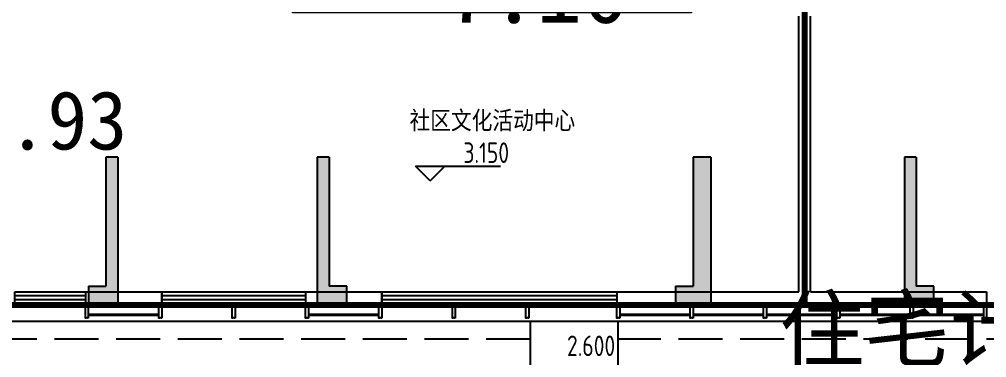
# Model space of a CAD drawing. Extents: x 512858 to 514372, y -232486 to -231710.
# Drawn here: x 513185.75 to 513202.23, y -231868.03 to -231862.26 of the extents above; entities that cross this region are included whole.
import ezdxf

# ---------------------------------------------------------------- set-up
doc = ezdxf.new("R2010")
doc.units = 0
doc.header["$LTSCALE"] = 1000
doc.linetypes.add('DASH', pattern=[0.35, 0.25, -0.1])
doc.layers.get('0').update_dxf_attribs({"color": 252})
for name, color, linetype in [('$计算结果', 7, 'Continuous'), ('$面积结果', 7, 'Continuous'), ('6#-造型-1F（实施版）金属型材-METAL-S', 253, 'Continuous'), ('6#-造型-1F（实施版）门窗', 253, 'Continuous'), ('A-ANNO-100-DIM-E', 253, 'Continuous'), ('A-ANNO-100-TXT', 252, 'Continuous'), ('A-METAL-E', 253, 'Continuous'), ('A-PATT-COLU', 253, 'Continuous'), ('A-STONE-S', 253, 'Continuous'), ('A-STR-CONC-B', 252, 'Continuous'), ('A-WALL-S', 252, 'Continuous'), ('A-WINDOW', 253, 'Continuous'), ('看线', 253, 'Continuous')]:
    doc.layers.add(name, color=color, linetype=linetype)
doc.layers.add('面积-计容-社区医疗卫生中心-1', color=18, linetype='Continuous', lineweight=0)
doc.layers.add('面积-计容-社区文化活动中心-1', color=30, linetype='Continuous', lineweight=0)
doc.styles.add('dw', font='simhei.ttf')
doc.styles.add('TYDG_02', font='TSSDENG.shx', dxfattribs={"width": 0.8, "bigfont": 'hztxt.shx'})

# ---------------------------------------------------------------- blocks, each defined once
blk = doc.blocks.new('1新321F结构')
at = {"layer": 'A-PATT-COLU'}
for points in [[(-153156.9752885645, -1006970.913841226), (-153156.9752885691, -1009170.913841171), (-152956.9752885691, -1009470.913841248), (-152956.9752885645, -1006970.913841226)], [(-149556.9752885653, -1006970.913841226), (-149556.9752885654, -1009470.913841248), (-149356.9752885655, -1009170.913841248), (-149356.9752885653, -1006970.913841226)], [(-143156.9752885638, -1006970.913841226), (-143156.9752885728, -1009170.913841248), (-142856.9752885601, -1009470.913841171), (-142856.9752885638, -1006970.913841226)], [(-139556.9752885646, -1006970.913841226), (-139556.9752885564, -1009470.913841248), (-139356.9752885564, -1009170.913841171), (-139356.9752885646, -1006970.913841226)], [(-153456.9752885645, -1009470.913841226), (-152956.9752885691, -1009470.913841248), (-153156.9752885691, -1009170.913841171), (-153456.9752885645, -1009170.913841226)], [(-149056.9752885647, -1009170.913841226), (-149356.9752885655, -1009170.913841248), (-149556.9752885654, -1009470.913841248), (-149056.9752885647, -1009470.913841226)], [(-143456.9752885644, -1009470.913841226), (-142856.9752885601, -1009470.913841171), (-143156.9752885728, -1009170.913841248), (-143456.9752885644, -1009170.913841226)], [(-139056.9752885646, -1009170.913841226), (-139356.9752885564, -1009170.913841171), (-139556.9752885564, -1009470.913841248), (-139056.9752885646, -1009470.913841226)]]:
    blk.add_hatch(color=256, dxfattribs=at).paths.add_polyline_path(points)
at = {"layer": 'A-STR-CONC-B'}
for p, q in [((-153156.9752885645, -1006970.913841226), (-153156.9752885691, -1009170.913841171)), ((-152956.9752885645, -1006970.913841226), (-153156.9752885645, -1006970.913841226)), ((-152956.9752885645, -1006970.913841226), (-152956.9752885691, -1009470.913841248)), ((-149556.9752885653, -1006970.913841226), (-149556.9752885654, -1009470.913841248)), ((-149356.9752885653, -1006970.913841226), (-149556.9752885653, -1006970.913841226)), ((-149356.9752885653, -1006970.913841226), (-149356.9752885655, -1009170.913841248)), ((-143156.9752885638, -1006970.913841226), (-143156.9752885728, -1009170.913841248)), ((-142856.9752885638, -1006970.913841226), (-143156.9752885638, -1006970.913841226)), ((-142856.9752885638, -1006970.913841226), (-142856.9752885601, -1009470.913841171)), ((-139556.9752885646, -1006970.913841226), (-139556.9752885564, -1009470.913841248)), ((-139356.9752885646, -1006970.913841226), (-139556.9752885646, -1006970.913841226)), ((-139356.9752885646, -1006970.913841226), (-139356.9752885564, -1009170.913841171)), ((-153456.9752885645, -1009170.913841226), (-153156.9752885691, -1009170.913841171)), ((-153456.9752885645, -1009170.913841226), (-153456.9752885645, -1009470.913841226)), ((-149056.9752885647, -1009170.913841226), (-149356.9752885655, -1009170.913841248)), ((-149056.9752885647, -1009470.913841226), (-149056.9752885647, -1009170.913841226)), ((-143456.9752885644, -1009170.913841226), (-143156.9752885728, -1009170.913841248)), ((-143456.9752885644, -1009170.913841226), (-143456.9752885644, -1009470.913841226)), ((-139056.9752885646, -1009170.913841226), (-139356.9752885564, -1009170.913841171)), ((-139056.9752885646, -1009470.913841226), (-139056.9752885646, -1009170.913841226)), ((-153456.9752885645, -1009470.913841226), (-152956.9752885691, -1009470.913841248)), ((-149056.9752885647, -1009470.913841226), (-149556.9752885654, -1009470.913841248)), ((-143456.9752885644, -1009470.913841226), (-142856.9752885601, -1009470.913841171)), ((-139056.9752885646, -1009470.913841226), (-139556.9752885564, -1009470.913841248))]:
    blk.add_line(p, q, dxfattribs=at)
blk = doc.blocks.new('1新170gthegsffsf')
at = {"layer": '6#-造型-1F（实施版）金属型材-METAL-S'}
blk.add_lwpolyline([(2575455.867841451, -483475.8116329959), (2575445.867841451, -483475.8116329959), (2575445.867841451, -483465.8116329959), (2575415.867841451, -483465.8116329959), (2575415.867841451, -483475.8116329959), (2575405.867841451, -483475.8116329959), (2575405.867841451, -483225.8116329959), (2575455.867841451, -483225.8116329959)], close=True, dxfattribs=at)
blk = doc.blocks.new('1新662fwy')
at = {"layer": 'A-METAL-E', "linetype": 'ByBlock'}
blk.add_lwpolyline([(2464876.561026865, -547920.4082670213), (2465424.775268491, -578518.3366744601), (2498282.214164819, -578518.3372603998)], dxfattribs=at)
at = {"layer": 'A-STONE-S'}
for points in [[(2475582.190644572, -578398.3377686258), (2476782.190644573, -578398.3377686251)], [(2475582.190644572, -578418.3377686258), (2476782.190644573, -578418.3377686251)], [(2479332.190644573, -578398.3377686235), (2480532.190644573, -578398.337768623)], [(2479332.190644573, -578418.3377686235), (2480532.190644573, -578418.337768623)], [(2484632.190644574, -578398.3377686205), (2485832.190644574, -578398.3377686207)], [(2484632.190644574, -578418.3377686205), (2485832.190644574, -578418.3377686207)], [(2485882.190644574, -578398.3377686198), (2487082.190644572, -578398.3377686188)], [(2485882.190644574, -578418.3377686198), (2487082.190644572, -578418.3377686188)], [(2487132.190644556, -578398.3377686184), (2488332.190644556, -578398.3377686174)], [(2487132.190644556, -578418.3377686184), (2488332.190644556, -578418.3377686174)], [(2488382.190644556, -578398.3377686184), (2489582.190644556, -578398.3377686174)], [(2488382.190644556, -578418.3377686184), (2489582.190644556, -578418.3377686174)], [(2489632.190644572, -578398.3377686174), (2490832.190644556, -578398.3377686167)], [(2489632.190644572, -578418.3377686174), (2490832.190644556, -578418.3377686167)]]:
    blk.add_lwpolyline(points, dxfattribs=at)
at = {"layer": '6#-造型-1F（实施版）门窗'}
for p in [(-99873.67719687894, -94992.52613563777), (-98623.67719687894, -94992.52613563777), (-97373.67719687894, -94992.52613563777), (-96123.67719687894, -94992.52613563777), (-94873.67719687894, -94992.52613563777), (-93623.67719687894, -94992.52613563777), (-92373.67719687894, -94992.52613563777), (-90823.67719687894, -94992.52613563777), (-89573.67719687894, -94992.52613563777), (-88323.67719687894, -94992.52613563777), (-87073.67719687894, -94992.52613563777), (-85823.67719687894, -94992.52613563777), (-84573.67719687894, -94992.52613563777)]:
    blk.add_blockref('1新170gthegsffsf', p, dxfattribs=at)
blk = doc.blocks.new('1新10$WINLIB2D$00000001')
at = {"color": 0}
for points in [[(-0.4999999999999964, 0.5000000000000142), (-0.4999999999999964, -0.4999999999999858)], [(-0.4999999999999964, 0.5000000000000142), (0.5000000000000036, 0.5000000000000142)], [(0.5000000000000036, -0.4999999999999858), (0.5000000000000036, 0.5000000000000142)], [(0.5000000000000036, 0.1666666666666714), (-0.4999999999999964, 0.1666666666666714)], [(0.5000000000000036, -0.1666666666666572), (-0.4999999999999964, -0.1666666666666572)], [(-0.4999999999999964, -0.4999999999999858), (0.5000000000000036, -0.4999999999999858)]]:
    blk.add_lwpolyline(points, dxfattribs=at)

msp = doc.modelspace()

# ---------------------------------------------------------------- linework, layer by layer
at = {"layer": 'A-ANNO-100-DIM-E', "color": 252}
for p, q in [((513192.748703495, -231865.0174814572), (513192.498703495, -231864.7674814572)), ((513192.498703495, -231864.7674814572), (513193.948703495, -231864.7674814572)), ((513192.748703495, -231865.0174814572), (513192.998703495, -231864.7674814572))]:
    msp.add_line(p, q, dxfattribs=at)
at = {"layer": 'A-WALL-S', "color": 252}
for p, q in [((513199.0285477394, -231866.9107571439), (513199.0285477394, -231862.2107571439)), ((513199.2285477394, -231866.9107571439), (513199.2285477394, -231862.2107571439)), ((513186.8785477395, -231866.9107571439), (513188.1785278565, -231866.9107571439)), ((513190.6285281494, -231866.9107571439), (513191.9285460387, -231866.9107571439)), ((513195.9285460387, -231866.9107571439), (513199.0285477394, -231866.9107571439)), ((513199.2285477394, -231866.9107571439), (513202.2285460198, -231866.9107571439)), ((513186.8785477395, -231867.1107571439), (513188.1785278565, -231867.1107571439)), ((513190.6285281494, -231867.1107571439), (513191.9285460387, -231867.1107571439)), ((513195.9285460387, -231867.1107571439), (513199.1285477395, -231867.1107571439)), ((513199.1285477395, -231867.1107571439), (513202.2285460198, -231867.1107571439))]:
    msp.add_line(p, q, dxfattribs=at)
for points in [[(513186.8785477395, -231866.9107571439), (513186.8785477395, -231867.1107571439)], [(513188.1785278565, -231866.9107571439), (513188.1785278565, -231867.1107571439)], [(513190.6285281494, -231866.9107571439), (513190.6285281494, -231867.1107571439)], [(513191.9285460387, -231866.9107571439), (513191.9285460387, -231867.1107571439)], [(513195.9285460387, -231866.9107571439), (513195.9285460387, -231867.1107571439)], [(513202.2285460198, -231866.9107571439), (513202.2285460198, -231867.1107571439)]]:
    msp.add_lwpolyline(points, dxfattribs=at)
at = {"layer": '看线', "color": 252, "linetype": 'DASH', "ltscale": 0.003, "elevation": -2.30159e-11}
for points in [[(513194.4535400668, -231867.719169359), (513176.4751891635, -231867.7186530443), (513176.3795699639, -231862.3641211977)], [(513213.4785477394, -231867.7197157322), (513195.9535400668, -231867.719212437)]]:
    msp.add_lwpolyline(points, dxfattribs=at)
at = {"layer": '看线', "color": 252, "elevation": 2.30159e-11}
msp.add_lwpolyline([(513194.4535278576, -231867.410757818), (513194.4535278577, -231868.3107571439), (513195.9535278577, -231868.3107571439), (513195.9535278576, -231867.410757818)], dxfattribs=at)
at = {"layer": '面积-计容-社区医疗卫生中心-1', "linetype": 'DASH', "ltscale": 0.003, "const_width": 0.1}
msp.add_lwpolyline([(513239.4035477394, -231863.5357571439), (513240.9035477395, -231863.5357571439), (513240.9035477395, -231852.5857592628), (513233.6535477394, -231852.5855122165), (513233.6535477394, -231861.9857571438), (513231.6785475233, -231861.9857571438), (513229.2035475233, -231861.9857571439), (513229.0785475233, -231862.1107596765), (513222.3285475233, -231862.110756055), (513222.2035475234, -231861.9857571439), (513217.4035477394, -231861.9857571439), (513217.4035477394, -231852.5849584921), (513209.5285395505, -231852.5846901484), (513209.5285477394, -231855.610758411), (513202.1035477394, -231855.610758411), (513202.1035477394, -231861.9857571439), (513199.1285477395, -231861.9857571439), (513199.1285477395, -231867.1357571439), (513239.4035477394, -231867.1357571439)], close=True, dxfattribs=at)
at = {"layer": '面积-计容-社区文化活动中心-1', "ltscale": 3, "const_width": 0.1}
msp.add_lwpolyline([(513199.1285477395, -231861.9857571439), (513197.3035477395, -231861.9857571439), (513197.1785477395, -231862.1107596765), (513190.4285477395, -231862.110756055), (513190.3035477395, -231861.9857571439), (513185.8535477394, -231861.9857571439), (513185.8535477394, -231852.8357573221), (513188.3368723441, -231852.835757322), (513188.0701850598, -231837.9507831928), (513184.7457305138, -231838.0103459269), (513184.720132541, -231836.5816120281), (513176.4947182458, -231836.7191019551), (513177.0412265383, -231867.1357571439), (513199.1285477395, -231867.1357571439)], close=True, dxfattribs=at)

# ---------------------------------------------------------------- block references
at = {"color": 252, "xscale": 0.001, "yscale": 0.001, "zscale": 0.001}
msp.add_blockref('1新321F结构', (513340.385523028, -230857.6398433027), dxfattribs=at)
at = {"layer": '6#-造型-1F（实施版）金属型材-METAL-S', "color": 252, "xscale": 0.001, "yscale": 0.001, "zscale": 0.001}
msp.add_blockref('1新662fwy', (510711.3463329856, -231288.8924204642), dxfattribs=at)
at = {"layer": 'A-WINDOW', "color": 252, "yscale": -0.2, "zscale": 0.2}
for p, xscale in [((513186.2785477394, -231867.0107571439), 1.2), ((513189.403528003, -231867.0107571439), 2.45000029291719), ((513193.9285460387, -231867.0107571439), 4)]:
    msp.add_blockref('1新10$WINLIB2D$00000001', p, dxfattribs=dict(at, xscale=xscale))

# ---------------------------------------------------------------- texts
at = {"layer": '$计算结果', "insert": (513197.2555582585, -231871.1463924124), "char_height": 1.0621717914589681, "width": 54.170761364407376, "attachment_point": 4, "style": 'dw'}
msp.add_mtext('  住宅计容面积：38.16 + 38.16 + 7.16 + 7.16 + 4.74 = 95.38\\P  社区医疗卫生中心计容面积：398.40 = 398.40\\P  社区文化活动中心计容面积：377.93 + 22.47 = 400.40\\P本层计容建筑面积：95.38 + 398.40 + 400.40 = 894.18\\P总面积：894.18 = 894.18', dxfattribs=at)
at = {"layer": '$面积结果', "color": 1, "style": 'dw'}
msp.add_text('7.16', height=1.1330847568705211, dxfattribs=at).set_placement((513193.02171513083, -231862.322466177))
at = {"layer": 'A-ANNO-100-DIM-E', "color": 252, "style": 'TYDG_02', "width": 0.8}
for s, p in [('3.150', (513193.3168531013, -231864.7119499611)), ('2.600', (513195.0811115627, -231868.0052256478))]:
    msp.add_text(s, height=0.35, dxfattribs=at).set_placement(p)
at = {"layer": 'A-ANNO-100-TXT', "color": 252, "style": 'TYDG_02'}
msp.add_text('社区文化活动中心', height=0.3525925925925926, dxfattribs=at).set_placement((513192.3998511562, -231864.173898326))
at = {"layer": '面积-计容-社区文化活动中心-1', "ltscale": 3, "style": 'dw'}
msp.add_text('377.93', height=1, dxfattribs=at).set_placement((513183.5101430482, -231864.4830064017))

doc.saveas('drawing.dxf')
